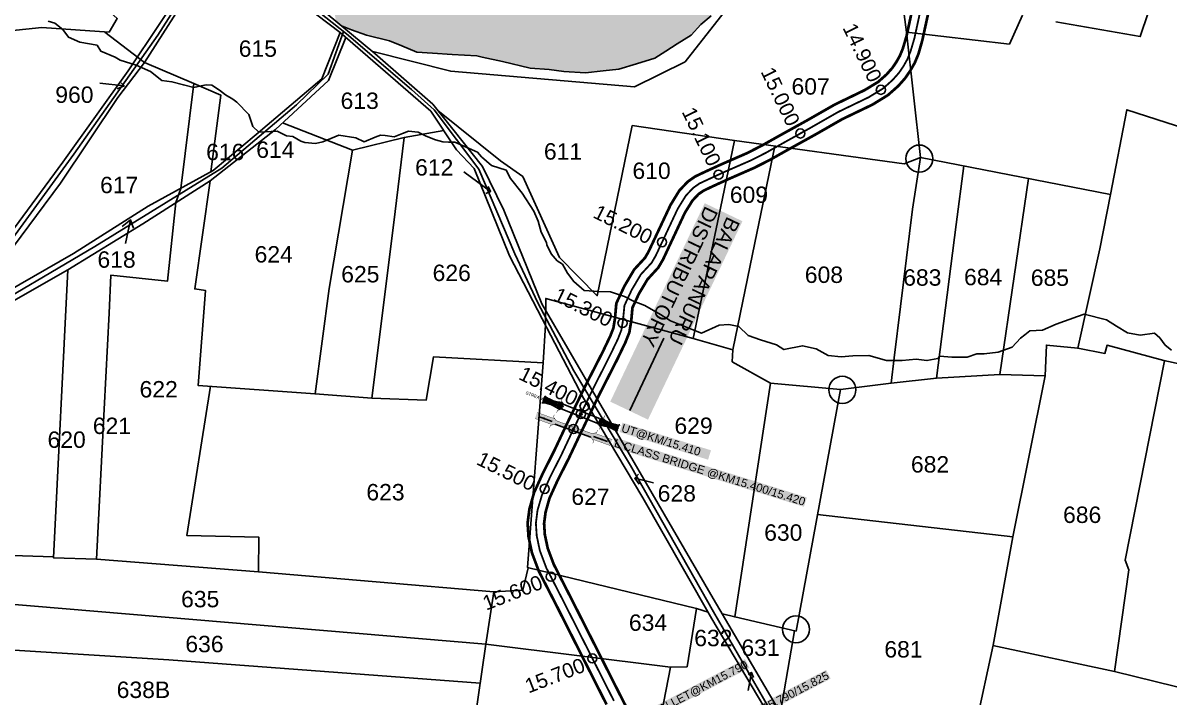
# Model space of a CAD drawing. Header units: inches. Extents: x 192867 to 224088, y 1602358 to 1617481.
# Drawn here: x 198264 to 199522, y 1608818 to 1609557 of the extents above; entities that cross this region are included whole.
import ezdxf
from ezdxf.enums import TextEntityAlignment as Align

# ---------------------------------------------------------------- set-up
doc = ezdxf.new("R2010")
doc.units = ezdxf.units.IN
doc.header["$LTSCALE"] = 15
doc.header["$MEASUREMENT"] = 0
doc.header["$PDMODE"] = 32
doc.header["$PDSIZE"] = 10
doc.linetypes.add('ACAD_ISO02W100', pattern=[15, 12, -3])
doc.linetypes.add('HIDDEN2', pattern=[0.1875, 0.125, -0.0625])
for name, color, linetype in [('BOUNDRY STONES', 240, 'Continuous'), ('CANAL1', 7, 'Continuous'), ('CSMark', 72, 'Continuous'), ('PAPER SIZE', 5, 'Continuous'), ('PLOTS', 7, 'Continuous'), ('PLOTS NO', 7, 'Continuous'), ('ROADS', 1, 'Continuous'), ('STREAMS', 4, 'Continuous'), ('STRUCTURE', 5, 'Continuous'), ('text2', 7, 'Continuous'), ('wells', 7, 'Continuous')]:
    doc.layers.add(name, color=color, linetype=linetype)
doc.styles.get("Standard").update_dxf_attribs({"font": 'arial.ttf'})
doc.dimstyles.get("Standard").update_dxf_attribs({"dimtxt": 0.18, "dimasz": 0.18, "dimexe": 0.18, "dimexo": 0.0625, "dimgap": 0.09, "dimtad": 0, "dimtih": 1, "dimtoh": 1, "dimdec": 4, "dimzin": 0, "dimdsep": 46, "dimtxsty": 'Standard', "dimcen": 0.09, "dimadec": 0, "dimazin": 0, "dimtfac": 1, "dimtdec": 4, "dimtofl": 0, "dimtmove": 0, "dimatfit": 3, "dimfxl": 1, "dimtolj": 1, "dimtzin": 0, "dimarcsym": 0})

# ---------------------------------------------------------------- blocks, each defined once
blk = doc.blocks.new('UT')
at = {"layer": 'STRUCTURE'}
h = blk.add_hatch(dxfattribs=at)
h.set_pattern_fill('DASH', color=150, scale=8, angle=-39.6278, style=0)
h.set_pattern_definition([(320.372247933, (-4370.464, -6260.8811), (1.40800153113, 0.132407282), [1, -1])])
h.paths.add_polyline_path([(765163, 1700681.9), (765165.6, 1700680.6), (765167.2, 1700680.3), (765169.1, 1700680), (765172.4, 1700679.6), (765176.4, 1700679.3), (765179.5, 1700679.5), (765183.1, 1700679.9), (765187.7, 1700680.9), (765188.9, 1700681.2), (765193.1, 1700682.2), (765196.1, 1700680.2), (765196.1, 1700672.2), (765193.1, 1700670.2), (765190.5, 1700670.8), (765188.1, 1700671.3), (765185.5, 1700671.8), (765183.6, 1700672.1), (765181, 1700672.5), (765180.3, 1700672.5), (765178.5, 1700672.6), (765176.7, 1700672.6), (765174.6, 1700672.5), (765172.5, 1700672.3), (765170.4, 1700672), (765168.5, 1700671.7), (765166.1, 1700671.2), (765165, 1700670.8), (765163, 1700669.7)])
h.paths.add_polyline_path([(765259.1, 1700682.2), (765256.1, 1700680.2), (765256.1, 1700672.2), (765259.1, 1700670.2), (765261.9, 1700671), (765264.4, 1700671.6), (765266.4, 1700672), (765269.1, 1700672.5), (765272.7, 1700673), (765276.1, 1700673.1), (765278.6, 1700672.9), (765281.2, 1700672.7), (765283.9, 1700672.3), (765286.4, 1700671.9), (765288, 1700671.3), (765289.2, 1700670.6), (765289.1, 1700682.7), (765287.6, 1700681.8), (765285.7, 1700681.2), (765283, 1700680.7), (765281.2, 1700680.4), (765276.7, 1700679.9), (765272.7, 1700679.9), (765268.7, 1700680.3), (765264.8, 1700681), (765261.2, 1700681.7)])
at = {"layer": 'STRUCTURE', "color": 150, "const_width": 0.628}
for points in [[(765190.1, 1700688.2), (765190.1, 1700684.2), (765196.1, 1700680.2), (765256.1, 1700680.2), (765262.1, 1700684.2), (765262.1, 1700688.2)], [(765190.1, 1700664.2), (765190.1, 1700668.2), (765196.1, 1700672.2), (765256.1, 1700672.2), (765262.1, 1700668.2), (765262.1, 1700664.2)]]:
    blk.add_lwpolyline(points, dxfattribs=at)
at = {"layer": 'STRUCTURE', "color": 150}
for points in [[(765196.1, 1700680.2), (765256.1, 1700680.2)], [(765196.1, 1700672.2), (765256.1, 1700672.2)], [(765196.1, 1700672.2), (765256.1, 1700672.2)]]:
    blk.add_lwpolyline(points, dxfattribs=at)
at = {"layer": 'STRUCTURE', "color": 0}
blk.add_circle((765226.1, 1700676.2), 1.89, dxfattribs=at)
at = {"layer": 'STRUCTURE', "color": 150}
for points in [[(765163, 1700681.9), (765164.4, 1700681.1), (765167.9, 1700680.2), (765171.2, 1700679.8), (765176.1, 1700679.4), (765184.7, 1700680.3), (765193.1, 1700682.2)], [(765289.1, 1700682.7), (765287.8, 1700681.9), (765284.3, 1700680.9), (765280.9, 1700680.4), (765276.1, 1700679.8), (765267.4, 1700680.5), (765259.1, 1700682.2)], [(765163, 1700669.7), (765164.3, 1700670.6), (765167.8, 1700671.6), (765171.2, 1700672.1), (765176, 1700672.6), (765184.7, 1700672), (765193.1, 1700670.2)], [(765289.2, 1700670.6), (765287.8, 1700671.4), (765284.2, 1700672.3), (765280.9, 1700672.7), (765276.1, 1700673.1), (765267.4, 1700672.2), (765259.1, 1700670.2)]]:
    blk.add_spline(points, degree=3, dxfattribs=at)
at = {"layer": 'STRUCTURE', "color": 0}
blk.add_text('STREAM', height=5, dxfattribs=at).set_placement((765148.2, 1700675.8), align=Align.MIDDLE_CENTER)
for points in [[(765190.9, 1700676), (765164.2, 1700675.8)], [(765289.3, 1700676.7), (765265.4, 1700676.4)]]:
    blk.add_leader(points, dimstyle='Standard', override={"dimasz": 10, "dimgap": 0.09, "dimtad": 0}, dxfattribs=at)
blk = doc.blocks.new('SLB')
at = {"layer": 'STRUCTURE'}
h = blk.add_hatch(dxfattribs=at)
h.set_pattern_fill('DOTS', color=6, scale=20, angle=320.3722, style=0)
h.set_pattern_definition([(320.372247934, (-159.4327, -72.9564), (1.2786241598, 0.5641323054), [0, -1.25])])
h.paths.add_polyline_path([(769699.5, 1706871.1), (769699.5, 1706861.1), (769729.1, 1706861.1), (769732.1, 1706863.1), (769792.1, 1706863.1), (769795.1, 1706861.1), (769824.7, 1706861.1), (769824.7, 1706871.1), (769795.1, 1706871.1), (769792.1, 1706869.1), (769732.1, 1706869.1), (769729.1, 1706871.1)])
at = {"layer": 'STRUCTURE', "color": 6, "linetype": 'ACAD_ISO02W100', "ltscale": 0.5, "const_width": 0.5}
for points in [[(769699.5, 1706871.1), (769729.1, 1706871.1)], [(769699.5, 1706861.1), (769729.1, 1706861.1)], [(769795.1, 1706871.1), (769824.7, 1706871.1)], [(769795.1, 1706861.1), (769824.7, 1706861.1)]]:
    blk.add_lwpolyline(points, dxfattribs=at)
at = {"layer": 'STRUCTURE', "color": 6, "const_width": 0.628}
for points in [[(769726.1, 1706877.1), (769726.1, 1706873.1), (769732.1, 1706869.1), (769792.1, 1706869.1), (769798.1, 1706873.1), (769798.1, 1706877.1)], [(769726.1, 1706855.1), (769726.1, 1706859.1), (769732.1, 1706863.1), (769792.1, 1706863.1), (769798.1, 1706859.1), (769798.1, 1706855.1)]]:
    blk.add_lwpolyline(points, dxfattribs=at)
at = {"layer": 'STRUCTURE', "color": 6}
blk.add_lwpolyline([(769732.1, 1706863.1), (769792.1, 1706863.1)], dxfattribs=at)
blk.add_lwpolyline([(769732.1, 1706863.1), (769792.1, 1706863.1)], dxfattribs=at)
at = {"layer": 'STRUCTURE', "color": 0}
blk.add_circle((769762.1, 1706866.1), 1.24, dxfattribs=at)
for points in [[(769703.8, 1706866), (769726.7, 1706866)], [(769818.6, 1706865.8), (769795.7, 1706865.8)]]:
    blk.add_leader(points, dimstyle='Standard', override={"dimasz": 10, "dimgap": 0.09, "dimtad": 0}, dxfattribs=at)

msp = doc.modelspace()

# ---------------------------------------------------------------- hatches: boundary and pattern name
at = {"layer": 'wells'}
h = msp.add_hatch(dxfattribs=at)
h.set_pattern_fill('DASH', color=4, scale=14.585985, angle=-0.032)
h.set_pattern_definition([(359.9679704, (169158.6997, 1606507.6775), (1.82426713, 1.82222866), [1.82324818, -1.82324818])])
h.paths.add_polyline_path([(198609.5, 1609573.4), (198622.3, 1609577.3), (198634.1, 1609586.2), (198649.3, 1609588.2), (198658.6, 1609596), (198666.1, 1609603.2), (198673.1, 1609610), (198675.1, 1609615.2), (198697.3, 1609632.9), (198707, 1609642.4), (198716.2, 1609651.3), (198724.3, 1609654.6), (198737.6, 1609660.1), (198747.4, 1609661.1), (198758.6, 1609662.3), (198768, 1609663.2), (198771.9, 1609663.6), (198781.2, 1609659.8), (198803.5, 1609654.6), (198818.9, 1609650.9), (198832.8, 1609647.6), (198848.9, 1609643.8), (198877.7, 1609640.5), (198909, 1609640.5), (198924.3, 1609640.4), (198947.9, 1609639.9), (198958.4, 1609639.7), (198972.2, 1609644.4), (198985.1, 1609648.8), (199004.7, 1609649.9), (199014.3, 1609650.4), (199019.1, 1609650.7), (199034.6, 1609651.6), (199042.1, 1609652), (199058.3, 1609649.6), (199068.3, 1609646.9), (199066.3, 1609639.4), (199061.3, 1609627.1), (199055.6, 1609612.9), (199037.3, 1609595.1), (199033, 1609587.9), (199019.5, 1609564.9), (199007.9, 1609555.5), (198997.4, 1609544), (198982.1, 1609534.2), (198969.6, 1609526.3), (198957.7, 1609518.7), (198937.3, 1609512.5), (198918.2, 1609506.7), (198900.9, 1609504.7), (198881.4, 1609502.4), (198857.6, 1609503.9), (198841.6, 1609506.2), (198820.8, 1609507.7), (198790.2, 1609515), (198767.9, 1609519.8), (198762.2, 1609521), (198735, 1609522.8), (198713.4, 1609524.2), (198696.4, 1609525.3), (198679.9, 1609532), (198666.2, 1609537.7), (198641.1, 1609543.8), (198624.5, 1609549.7), (198613.7, 1609554.2), (198607.4, 1609559.5), (198606, 1609568.9)])

# ---------------------------------------------------------------- linework, layer by layer
at = {"layer": 'BOUNDRY STONES', "color": 1}
for centre in [(199247.9, 1609408.4), (199163.4, 1609154.7), (199112.5, 1608892)]:
    msp.add_circle(centre, 14.9, dxfattribs=at)
at = {"layer": 'CANAL1', "color": 200, "const_width": 3}
for points in [[(199241.7, 1609579), (199233.8, 1609542.6), (199229.8, 1609529.1), (199226.6, 1609521.3), (199222.7, 1609514.4), (199218.2, 1609507.8), (199212.1, 1609500.9), (199202.8, 1609492.6), (199188, 1609483.6), (199155.1, 1609467.7), (199124.6, 1609450.3), (199093, 1609432.8), (199075.2, 1609422.8), (199059, 1609414.5), (199030.7, 1609402.2), (199013, 1609394.1), (199002, 1609388.9), (198993.8, 1609383.2), (198984.5, 1609373.4), (198974.8, 1609357.6), (198950.6, 1609306.2), (198946.8, 1609299.6), (198934.9, 1609286.7), (198924.2, 1609268.6), (198915.3, 1609249.7), (198913.8, 1609233), (198912.1, 1609222.6), (198908.8, 1609214.1), (198900.5, 1609196.7), (198880.4, 1609157.4), (198860.1, 1609115.5), (198847.2, 1609088.1), (198834.3, 1609062.5), (198825, 1609042), (198819.9, 1609024.1), (198817.9, 1609008.7), (198818.9, 1608993.5), (198822.7, 1608975.8), (198830.2, 1608955.8), (198849, 1608919.3), (198904.6, 1608809.5)], [(199259.3, 1609575.3), (199251.2, 1609538.2), (199246.9, 1609523.1), (199242.8, 1609513.3), (199238, 1609504.9), (199232.4, 1609496.7), (199224.9, 1609488.2), (199213.5, 1609478.1), (199196.6, 1609467.7), (199163.5, 1609451.8), (199133.4, 1609434.6), (199101.8, 1609417.1), (199083.7, 1609406.9), (199066.7, 1609398.3), (199038.1, 1609385.8), (199020.6, 1609377.8), (199011, 1609373.2), (199005.6, 1609369.5), (198998.9, 1609362.4), (198990.6, 1609349.1), (198966.6, 1609297.8), (198961.4, 1609288.9), (198949.5, 1609275.9), (198940.1, 1609260.2), (198933, 1609244.9), (198931.7, 1609230.7), (198929.6, 1609217.8), (198925.3, 1609206.9), (198916.6, 1609188.8), (198896.5, 1609149.4), (198876.4, 1609107.8), (198863.4, 1609080.2), (198850.5, 1609054.7), (198841.9, 1609035.8), (198837.6, 1609020.5), (198836, 1609008.1), (198836.8, 1608996), (198840, 1608980.9), (198846.7, 1608963.1), (198865, 1608927.4), (198920.6, 1608817.7), (198986.8, 1608689)]]:
    msp.add_lwpolyline(points, dxfattribs=at)
at = {"layer": 'CANAL1', "color": 3, "linetype": 'HIDDEN2', "ltscale": 4, "true_color": 0x00ff00, "const_width": 2}
msp.add_lwpolyline([(199250.5, 1609577.2), (199242.5, 1609540.4), (199238.3, 1609526.1), (199234.7, 1609517.3), (199230.4, 1609509.6), (199225.3, 1609502.2), (199218.5, 1609494.6), (199208.2, 1609485.4), (199192.3, 1609475.7), (199159.3, 1609459.8), (199129, 1609442.5), (199097.4, 1609424.9), (199079.5, 1609414.8), (199062.9, 1609406.4), (199034.4, 1609394), (199016.8, 1609385.9), (199006.5, 1609381.1), (198999.7, 1609376.3), (198991.7, 1609367.9), (198982.7, 1609353.4), (198958.6, 1609302), (198954.1, 1609294.2), (198942.2, 1609281.3), (198932.2, 1609264.4), (198924.2, 1609247.3), (198922.7, 1609231.8), (198920.8, 1609220.2), (198917, 1609210.5), (198908.5, 1609192.8), (198888.5, 1609153.4), (198868.2, 1609111.6), (198855.3, 1609084.1), (198842.4, 1609058.6), (198833.5, 1609038.9), (198828.7, 1609022.3), (198827, 1609008.4), (198827.9, 1608994.7), (198831.3, 1608978.4), (198838.4, 1608959.5), (198857, 1608923.3), (198912.6, 1608813.6)], dxfattribs=at)
at = {"layer": 'PLOTS'}
for points in [[(198397.5, 1609514), (198481.2, 1609645), (198523.4, 1609711.1), (198554.4, 1609752), (198678.8, 1609837.2), (198733.4, 1609891.8), (198759.4, 1609932.2), (198800, 1609995.3), (198804.6, 1610035)], [(199519.8, 1609896.5), (199608.6, 1609876.8), (199604, 1609856.4), (199535.8, 1609676.8), (199490.5, 1609542.2), (199397.9, 1609558.6)], [(198143.8, 1609875.5), (198255.5, 1609801.5), (198334.9, 1609739.6), (198394.6, 1609693.1), (198476.5, 1609650.7), (198506.9, 1609626.9), (198612.2, 1609546.7), (198711.7, 1609460.3), (198739.9, 1609418.2), (198759.4, 1609397.4), (198797.9, 1609301.7), (198839, 1609222.8), (198879.3, 1609145.5), (198944.5, 1609036.4), (198989.1, 1608958.1), (199020.1, 1608903.6), (199070.4, 1608819), (199092.4, 1608782.2)], [(199249.2, 1609409.7), (199457.7, 1609369.2), (199475.7, 1609462), (199572.3, 1609430.9), (199673.8, 1609369.1), (199900.6, 1609312.7), (199938.3, 1609524.6), (199738.4, 1609586.6), (199784.2, 1609819.1)], [(198117.1, 1609803.9), (198133.1, 1609793.7), (198181.1, 1609739.8), (198268.1, 1609652.2), (198367.4, 1609562.1), (198358.5, 1609547), (198284.8, 1609552.4), (198182.6, 1609541.5), (198129.9, 1609478.5), (197978.6, 1609542.8), (197984, 1609588.4), (197997.4, 1609649.9)], [(198546, 1609755.6), (198503.6, 1609691.6), (198474.2, 1609647.3), (198414, 1609556.7), (198379.5, 1609504.6), (198307.8, 1609404.6), (198254.5, 1609332.4), (198238.8, 1609311.2), (198209.6, 1609280.2), (198199.6, 1609260)], [(198648, 1609525.8), (198733.5, 1609504.2), (198935.4, 1609487.3), (198990.7, 1609514.5), (199066, 1609610.5), (199089.3, 1609653.1), (198858.5, 1609672.8), (198774.1, 1609680), (198554.4, 1609752)], [(199599, 1607739.2), (199619.4, 1607802.5), (199612.6, 1607826.4), (199572.5, 1607943), (199547.6, 1608004.7), (199500.8, 1608101.5), (199459.2, 1608167.8), (199386.2, 1608290.1), (199325.3, 1608401.5), (199254.4, 1608552.3), (199202.4, 1608663), (199108, 1608784.4), (199094.4, 1608801.9), (199019.2, 1608930.4), (198954.7, 1609041), (198895.6, 1609142.4), (198833.5, 1609249.1), (198791.9, 1609352), (198768.4, 1609399.9), (198735.9, 1609440.6), (198713.9, 1609468.1), (198650.3, 1609523.9), (198571.2, 1609589.4), (198481.5, 1609658.3)], [(199361, 1609565.6), (199346.8, 1609534), (199233.7, 1609547.3), (199221.3, 1609641.8)], [(198208.3, 1609240), (198212.4, 1609271.8), (198243.9, 1609299.2), (198305.1, 1609381.6), (198368, 1609475.3), (198397.5, 1609514), (198353.8, 1609547.3)], [(198208.3, 1609240), (198260.9, 1609270.8), (198319.3, 1609304.4), (198401.4, 1609356.1), (198472.8, 1609395.3), (198519.9, 1609435), (198592.1, 1609495.9), (198612.2, 1609546.7)], [(199233.7, 1609547.3), (199249.2, 1609409.7), (199231.4, 1609402.7), (199045.1, 1609428.2)], [(198618.3, 1609541.4), (198599.3, 1609494.1), (198541.3, 1609440.5), (198469.3, 1609384.1), (198395.4, 1609337), (198313.2, 1609286.5), (198206.9, 1609226.2)], [(198397.5, 1609514), (198451.4, 1609490.8), (198481.2, 1609478), (198470, 1609393.8)], [(198451.4, 1609490.8), (198437.1, 1609375.7)], [(198646.8, 1609145.7), (198706.4, 1609143.4), (198714.6, 1609191), (198835, 1609184.3), (198837.4, 1609226), (198837.9, 1609255), (198999.8, 1609211.1), (199029.6, 1609354.2), (199045.1, 1609428.2), (198932.7, 1609444.7), (198894.4, 1609258), (198853, 1609299.8), (198812.8, 1609388.7), (198788.3, 1609405.8), (198719.5, 1609461.1)], [(198548.9, 1609447.5), (198625.6, 1609417.7), (198682.3, 1609431.4), (198725.8, 1609439.3)], [(198625.6, 1609417.7), (198599.9, 1609265.8), (198584.6, 1609150.3), (198646.8, 1609145.7), (198670.7, 1609335.3), (198682.3, 1609431.4)], [(199043.3, 1609198.8), (199067.3, 1609316), (199089.3, 1609422.1)], [(199249.2, 1609409.7), (199240.5, 1609352.8), (199227.4, 1609246.1), (199220.4, 1609189.7), (199217.1, 1609162.2), (199266.9, 1609167.5)], [(199336.3, 1609171.7), (199266.9, 1609167.5), (199288.4, 1609336.2), (199296.6, 1609400.5)], [(198469.3, 1609384.1), (198452.5, 1609265.4), (198464.4, 1609263.7), (198456.1, 1609159.6), (198584.6, 1609150.3)], [(199367.8, 1609386.6), (199336.3, 1609171.7), (199385.9, 1609170), (199387.4, 1609203.8), (199421.9, 1609200.3)], [(198469.7, 1609158.6), (198443.7, 1608995.1), (198522.7, 1608993.3), (198522.3, 1608955.2), (198344.5, 1608969), (198353, 1609133.4), (198358.4, 1609238.8), (198360.5, 1609280.7), (198422.7, 1609274.1), (198431.9, 1609360.3), (198437.1, 1609375.7)], [(199862.2, 1609078.8), (199856, 1609055.1), (199754.7, 1609127.2), (199591, 1609170.9), (199516.2, 1609186.8), (199454.1, 1609203.7), (199451.6, 1609194.7), (199421.9, 1609200.3), (199446, 1609309.3), (199457.6, 1609369.2)], [(198313.2, 1609286.5), (198297.4, 1608970.5), (198344.5, 1608969)], [(199217.1, 1609162.2), (199161.5, 1609155.1), (199084.7, 1609162.2), (199042.4, 1609185.6), (199043.3, 1609198.8), (198999.8, 1609211.1)], [(199003.2, 1608914.8), (198817.9, 1608959.7), (198835, 1609184.3)], [(199517.2, 1609186.5), (199474, 1608968), (199477.9, 1608957.2), (199462.2, 1608845.7), (199328.7, 1608874.2)], [(199136.3, 1609018), (199350.4, 1608993.4), (199385.9, 1609170)], [(199084.7, 1609162.2), (199045.3, 1608905.7), (199031.7, 1608909.1)], [(199045.3, 1608905.7), (199112.7, 1608890.1), (199161.5, 1609155.1)], [(199462.2, 1608845.7), (199597.7, 1608812.4), (199642.4, 1608805.8), (199725.2, 1608803.2), (199754.7, 1609127.2)], [(199350.4, 1608993.4), (199328.8, 1608874.7), (199310.4, 1608788.2), (199280, 1608645.7), (199205.9, 1608655.5)], [(198297.5, 1608971.4), (198251.9, 1608972.9), (198183.2, 1608979.5)], [(198522.3, 1608955.2), (198780.7, 1608933.3), (198812.5, 1608934.9), (198818.5, 1608959.6)], [(198058.8, 1608935.9), (198772.1, 1608875.7), (198974.8, 1608850.6)], [(198780.7, 1608933.3), (198772.1, 1608875.7), (198755.4, 1608762), (198745.8, 1608668.6), (198934.6, 1608643.9), (198942.8, 1608686.8)], [(199072.9, 1608667.5), (199034.1, 1608675.6), (198942.8, 1608686.8), (198974.8, 1608850.6), (198992.9, 1608851), (199003.2, 1608914.8), (199016, 1608910.7)], [(199205.9, 1608655.5), (199196.7, 1608652.3), (199072.9, 1608667.5), (199092.4, 1608782.2), (199110.8, 1608890.5)], [(198060.9, 1608881.2), (198424.1, 1608858.6), (198765.8, 1608833)]]:
    msp.add_lwpolyline(points, dxfattribs=at)
at = {"layer": 'PLOTS NO'}
for points in [[(198375.1, 1609488.2), (198348.3, 1609491.3)], [(198367.4, 1609484.9), (198375.1, 1609488.2), (198371.6, 1609491.6)], [(198777.2, 1609372.4), (198748, 1609393.8)], [(198772, 1609370.1), (198777.2, 1609372.4), (198774.7, 1609377.9)], [(198372.7, 1609333.8), (198382, 1609341.2), (198385.3, 1609332.2)], [(198382, 1609341.2), (198376.5, 1609315.4)], [(198940.3, 1609051.2), (198935.6, 1609057.8), (198939.5, 1609062.2)], [(198935.6, 1609057.8), (198956.2, 1609052.7)], [(199059.9, 1608842.4), (199063.6, 1608844.7), (199065.7, 1608839.2)], [(199063.6, 1608844.7), (199059.9, 1608825.1)]]:
    msp.add_lwpolyline(points, dxfattribs=at)
at = {"layer": 'ROADS'}
for points in [[(198199.6, 1609260), (198240.7, 1609304.7), (198319.6, 1609413.4), (198411.9, 1609543.8), (198496.5, 1609676.3), (198550, 1609754.3), (198678.3, 1609843.1), (198730, 1609894.8), (198788.1, 1609984.6), (198801.8, 1610018.1), (198808.2, 1610036.8)], [(198089.4, 1609943.7), (198111.7, 1609909.4), (198148.7, 1609877.5), (198213.7, 1609835.6), (198266.7, 1609798.5), (198314.2, 1609761.1), (198394.1, 1609698.2), (198481.6, 1609652.3), (198528.5, 1609617.4), (198619, 1609545.2), (198690.3, 1609484.1), (198715.2, 1609462), (198764.2, 1609396.8), (198803.7, 1609303.8), (198829.1, 1609250.3), (198868.5, 1609175.5), (198930.7, 1609071.7), (199022.1, 1608911.3), (199093.3, 1608787.6)], [(198207.5, 1609232.1), (198342.7, 1609311.9), (198482.2, 1609398.1), (198564.1, 1609467.3), (198599.1, 1609500.9), (198615.7, 1609547.9)]]:
    msp.add_lwpolyline(points, dxfattribs=at)
at = {"layer": 'STREAMS', "color": 4}
msp.add_lwpolyline([(198291.6, 1609559.2), (198299, 1609557.1), (198307.8, 1609550), (198313.8, 1609541.6), (198326.5, 1609536.3), (198345.2, 1609532.8), (198349.4, 1609526.4), (198365.2, 1609519.7), (198370.5, 1609516.5), (198388.3, 1609511.1), (198403.8, 1609504), (198416.2, 1609494.2), (198427.4, 1609492.7), (198440.1, 1609489.2), (198451.4, 1609486.4), (198459.5, 1609488.1), (198465.1, 1609489.2), (198471.1, 1609488.8), (198479.6, 1609483.6), (198486.3, 1609478.3), (198494.4, 1609473.7), (198498.6, 1609470.2), (198511.7, 1609456.8), (198516.2, 1609443.8), (198522.9, 1609437.4), (198543, 1609438.5), (198553.2, 1609433.5), (198560.3, 1609432.8), (198569.1, 1609427.5), (198573.3, 1609426.1), (198584.9, 1609425.1), (198593.1, 1609426.8), (198610.7, 1609434.2), (198629.5, 1609431.3), (198638.3, 1609426.7), (198650.7, 1609432), (198656.3, 1609434.1), (198661.6, 1609433.7), (198671.5, 1609432.3), (198680.6, 1609435.8), (198687, 1609438.6), (198697.6, 1609437.6), (198706.7, 1609433), (198716.9, 1609429.1), (198724.7, 1609427), (198731, 1609426.3), (198738.1, 1609426.3), (198762.8, 1609415.3), (198767.3, 1609410.4), (198778.3, 1609400.9), (198794.5, 1609395.6), (198799, 1609386.5), (198812.1, 1609370.6), (198824.8, 1609350.8), (198829.4, 1609339.8), (198832.9, 1609327.9), (198838.7, 1609316.5), (198839, 1609313.7), (198843.6, 1609303.8), (198850.3, 1609296.4), (198856.3, 1609292.6), (198861.6, 1609282.7), (198868.6, 1609273.5), (198879.9, 1609263.7), (198896.1, 1609262.6), (198908.8, 1609262.3), (198924.3, 1609257), (198934.1, 1609252), (198946.5, 1609247.1), (198963.8, 1609237.3), (198974.8, 1609230.3), (198998.7, 1609220.8), (199008.9, 1609216.9), (199028, 1609225.7), (199038.9, 1609226.4), (199049.8, 1609224.3), (199060, 1609214.4), (199073.4, 1609209.5), (199091, 1609204.2), (199099.2, 1609198.9), (199119.6, 1609203.1), (199134.8, 1609199.6), (199147.8, 1609192.5), (199162.2, 1609190.8), (199174.9, 1609192.2), (199192.5, 1609192.4), (199211.8, 1609186.8), (199229.1, 1609186.8), (199244.6, 1609188.5), (199256.2, 1609186.8), (199268.2, 1609189.2), (199270.3, 1609191.7), (199283.7, 1609190.6), (199300.3, 1609190.6), (199310.9, 1609194.1), (199319, 1609194.1), (199334.5, 1609196.2), (199350, 1609201.5), (199358.8, 1609211.3), (199363.8, 1609215.2), (199369.1, 1609219.4), (199383.2, 1609220.1), (199398, 1609226.8), (199421.4, 1609235.3), (199428.8, 1609237.8), (199453.5, 1609231.4), (199464.4, 1609224.7), (199476.4, 1609217.3), (199490.5, 1609214.8), (199506, 1609217), (199512, 1609211.7), (199517.9, 1609203.9), (199524.6, 1609198.3)], dxfattribs=at)
at = {"layer": 'STREAMS'}
msp.add_lwpolyline([(199019.5, 1609564.9), (199007.9, 1609555.5), (198997.4, 1609544), (198982.1, 1609534.2), (198969.6, 1609526.3), (198957.7, 1609518.7), (198937.3, 1609512.5), (198918.2, 1609506.7), (198900.9, 1609504.7), (198881.4, 1609502.4), (198857.6, 1609503.9), (198841.6, 1609506.2), (198820.8, 1609507.7), (198790.2, 1609515), (198767.9, 1609519.8), (198762.2, 1609521), (198735, 1609522.8), (198713.4, 1609524.2), (198696.4, 1609525.3), (198679.9, 1609532), (198666.2, 1609537.7), (198641.1, 1609543.8), (198624.5, 1609549.7), (198613.7, 1609554.2), (198607.4, 1609559.5)], dxfattribs=at)
at = {"layer": 'text2', "color": 2}
for p in [(199205.7, 1609483.9), (199117.3, 1609436), (199027.5, 1609390.8), (198965.5, 1609316.7), (198922.1, 1609228), (198880.4, 1609136.8), (198836.7, 1609046.1), (198843.4, 1608949.8), (198889, 1608860.1)]:
    msp.add_point(p, dxfattribs=at)
at = {"layer": 'text2', "color": 3}
for p in [(198876.3, 1609128.3), (198868.3, 1609111.8)]:
    msp.add_point(p, dxfattribs=at)

# ---------------------------------------------------------------- block references
at = {"layer": 'STRUCTURE', "color": 0}
for name, p, xscale, yscale, zscale, rotation in [('UT', (-736912.3, 698932.6), 0.6999999999999998, 0.6999999999999998, 0.6999999999999998, 338.4312513960749), ('SLB', (-713176.1, 667794.4), 0.7000000000000001, 0.7000000000000001, 0.7000000000000001, 340.1792965019669)]:
    msp.add_blockref(name, p, dxfattribs=dict(at, xscale=xscale, yscale=yscale, zscale=zscale, rotation=rotation))

# ---------------------------------------------------------------- texts
at = {"layer": 'CSMark', "color": 1}
for s, rotation, p in [('14.900', 295.8386, (199170.5, 1609555.5)), ('15.000', 295.8386, (199080.6, 1609507.3)), ('15.100', 295.8386, (198993.9, 1609463.4)), ('15.200', 333.5648, (198892.1, 1609351.5)), ('15.300', 333.5648, (198848.4, 1609260.7)), ('15.400', 333.5648, (198810.4, 1609174.2)), ('15.500', 333.5648, (198764.1, 1609080.7)), ('15.600', 21.2907, (198769.5, 1608919.9)), ('15.700', 21.2907, (198816, 1608829))]:
    msp.add_text(s, height=16, rotation=rotation, dxfattribs=at).set_placement(p, align=Align.MIDDLE_LEFT)
at = {"layer": 'PLOTS NO'}
for s, p in [('615', (198500.8, 1609520.1)), ('607', (199107.6, 1609478.6)), ('960', (198299.4, 1609469.5)), ('613', (198612.6, 1609462.9)), ('616', (198465, 1609406.7)), ('614', (198520, 1609409.2)), ('611', (198835.8, 1609407.3)), ('612', (198694.4, 1609389.8)), ('610', (198933, 1609386.1)), ('617', (198348.6, 1609370.5)), ('609', (199039.9, 1609359.8)), ('618', (198345.7, 1609288.7)), ('624', (198518.2, 1609294.4)), ('625', (198613.3, 1609272.6)), ('626', (198713.6, 1609274.1)), ('608', (199122.2, 1609272)), ('683', (199230.2, 1609269)), ('684', (199297, 1609269.5)), ('685', (199370.3, 1609268.8)), ('622', (198391.9, 1609146.4)), ('621', (198340.6, 1609106.3)), ('629', (198979.1, 1609106.4)), ('620', (198290.9, 1609091.1)), ('682', (199238.7, 1609064)), ('623', (198640.9, 1609033.5)), ('627', (198865.9, 1609028.5)), ('628', (198960.7, 1609032.2)), ('686', (199405.7, 1609008.7)), ('630', (199077.6, 1608989.2)), ('635', (198437.5, 1608916.2)), ('634', (198929.1, 1608890.4)), ('632', (199000.8, 1608873.5)), ('636', (198442.2, 1608866.9)), ('631', (199052.6, 1608862.9)), ('681', (199209.5, 1608861.1)), ('638B', (198366.8, 1608816.7))]:
    msp.add_text(s, height=18, dxfattribs=at).set_placement(p)
at = {"layer": 'STRUCTURE', "color": 5, "attachment_point": 1, "bg_fill": 1, "box_fill_scale": 1.1, "bg_fill_color": 7, "bg_fill_true_color": 16777215, "bg_fill_transparency": 0}
for s, insert, char_height, width, rotation in [('{\\C1;BALAPANURU DISTRIBUTORY}', (199051.6, 1609339), 16, 237.917, 244.5293), ('UT@KM/15.410', (198922.7, 1609117.6), 9, 99.909, 342.6787), ('L CLASS BRIDGE @KM15.400/15.420', (198914.8, 1609101.2), 9, 218.423, 342.6787), ('R/S IN LET@KM15.790', (198938.1, 1608796.3), 9, 133.242, 27.6645), ('14L MINOR @KM15.790/15.825', (198984.5, 1608762), 9, 181.484, 27.6645)]:
    msp.add_mtext(s, dxfattribs=dict(at, insert=insert, char_height=char_height, width=width, rotation=rotation))

# ---------------------------------------------------------------- leaders
at = {"layer": 'PAPER SIZE', "color": 1}
msp.add_leader([(198930.1, 1609132), (198967.5, 1609211.3)], dimstyle='Standard', override={"dimasz": 40, "dimgap": 0.09, "dimtad": 0, "dimtfill": 2, "dimtfillclr": 5}, dxfattribs=at)

doc.saveas('drawing.dxf')
